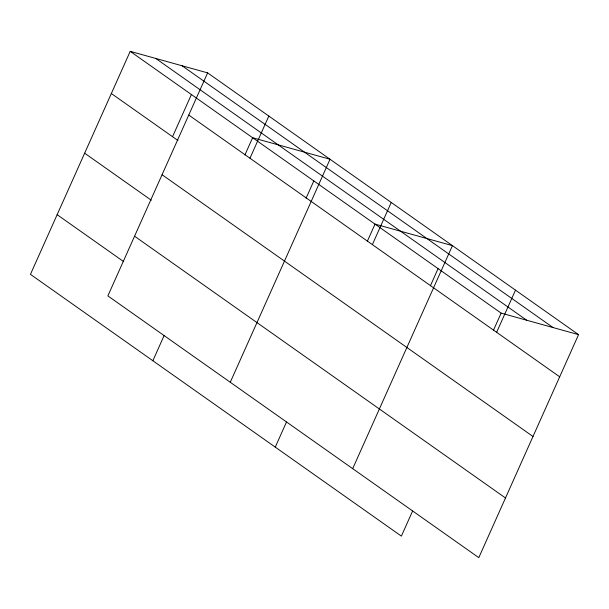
<?xml version="1.0" encoding="UTF-8"?>
<svg xmlns="http://www.w3.org/2000/svg" width="609" height="609" viewBox="0 0 609 609"><rect width="100%" height="100%" fill="white"/><g stroke="black" fill="none" stroke-linecap="round" stroke-linejoin="round"><path stroke-width="0.91" d="M207.623 72.874L107.869 295.883L478.796 557.654L578.55 334.646L207.623 72.874L130.204 51.346L30.45 274.354L401.377 536.126L412.597 511.042M172.545 136.705L191.409 94.54M152.859 360.741L164.072 335.658M244.917 154.945L252.613 137.733L330.032 159.261L230.271 382.269M249.964 158.233L268.828 116.068M306.114 198.131L313.818 180.919M275.26 447.128L286.481 422.045M367.318 241.324L375.022 224.112L452.434 245.64L352.68 468.656M372.373 244.62L391.229 202.447M430.38 285.827L438.077 268.615M493.435 330.322L501.131 313.117L130.204 51.346M496.632 332.308L515.496 290.143M501.131 313.117L578.55 334.646M182.076 65.772L553.002 327.535M155.752 58.449L526.678 320.22M188.76 115.04L559.686 376.811M111.348 93.512L177.973 140.534M162.063 174.722L532.989 436.486M84.651 153.194L151.276 200.209M134.559 236.208L505.485 497.972M57.147 214.68L123.772 261.695"/></g></svg>
